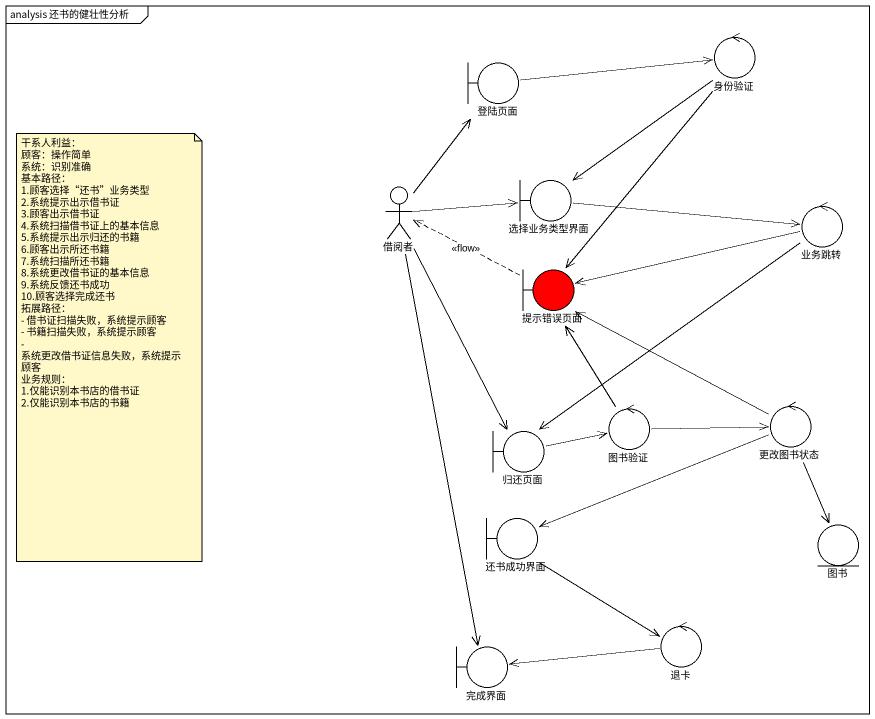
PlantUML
@startuml
mainframe analysis 还书的健壮性分析
control 身份验证
boundary 登陆页面
boundary 选择业务类型界面
actor 借阅者
control 业务跳转
boundary 提示错误页面 #FF0000
boundary 归还页面
control 图书验证
control 更改图书状态
boundary 还书成功界面
entity 图书
control 退卡
boundary 完成界面
身份验证 --> 选择业务类型界面
身份验证 --> 提示错误页面
登陆页面 -right-> 身份验证
选择业务类型界面 -right-> 业务跳转
借阅者 -up-> 登陆页面
借阅者 -right-> 选择业务类型界面
借阅者 --> 归还页面
借阅者 --> 完成界面
业务跳转 -left-> 提示错误页面
业务跳转 --> 归还页面
提示错误页面 .left.> 借阅者 : <<flow>>
归还页面 -right-> 图书验证
图书验证 -up-> 提示错误页面
图书验证 -right-> 更改图书状态
更改图书状态 -left-> 提示错误页面
更改图书状态 -left-> 还书成功界面
更改图书状态 --> 图书
还书成功界面 --> 退卡
退卡 -left-> 完成界面
note as N1
  干系人利益：
  顾客：操作简单
  系统：识别准确
  基本路径：
  1.顾客选择“还书”业务类型
  2.系统提示出示借书证
  3.顾客出示借书证
  4.系统扫描借书证上的基本信息
  5.系统提示出示归还的书籍
  6.顾客出示所还书籍
  7.系统扫描所还书籍
  8.系统更改借书证的基本信息
  9.系统反馈还书成功
  10.顾客选择完成还书
  拓展路径：
  - 借书证扫描失败，系统提示顾客
  - 书籍扫描失败，系统提示顾客
  - 系统更改借书证信息失败，系统提示顾客
  业务规则：
  1.仅能识别本书店的借书证
  2.仅能识别本书店的书籍
end note
@enduml
